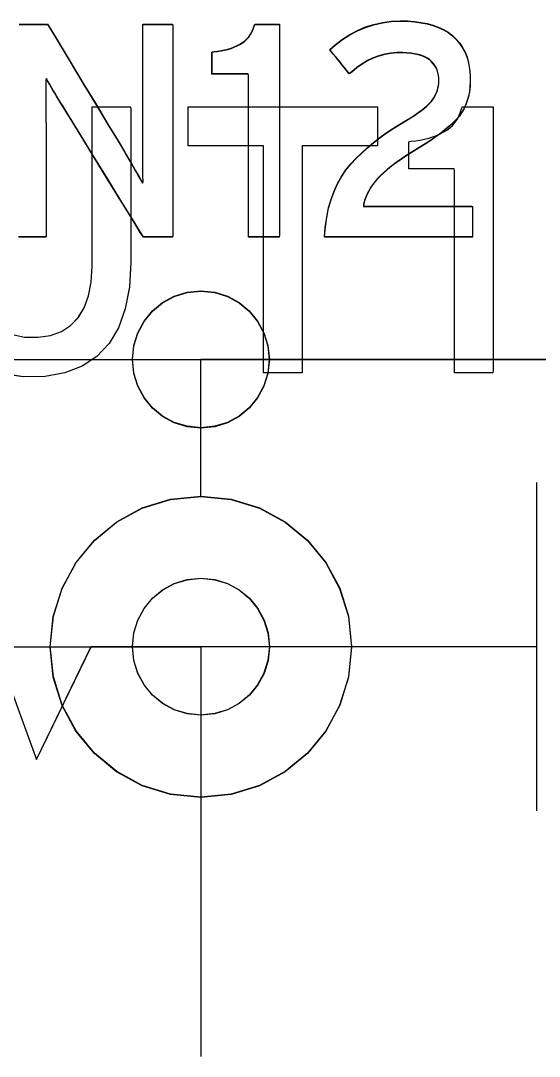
# Model space of a CAD drawing. Extents: x 1 to 47.7, y 0.2 to 35.
# Drawn here: x 36.5051 to 36.6945, y 11.9353 to 12.3136 of the extents above; entities that cross this region are included whole.
import ezdxf

# ---------------------------------------------------------------- set-up
doc = ezdxf.new("R2010")
doc.units = 0
doc.header["$MEASUREMENT"] = 0
for name, color, linetype in [('5_1___24__TARGET_LEDS___12', 7, 'CONTINUOUS'), ('6_2___8__INDEPENDENT_INPUT', 7, 'CONTINUOUS'), ('6_3___8__OPTOISO_INDEPENDE', 7, 'CONTINUOUS'), ('6_4___24__OPTOISO_INDEPEND', 7, 'CONTINUOUS'), ('6_5___8__INDEPENDENT_INPUT', 7, 'CONTINUOUS'), ('6_6___8__INDEPENDENT_INPUT', 7, 'CONTINUOUS'), ('6_7___8__OPTOISO_INDEPENDE', 7, 'CONTINUOUS'), ('6_8___8__OPTOISO_INDEPENDE', 7, 'CONTINUOUS')]:
    doc.layers.add(name, color=color, linetype=linetype)

msp = doc.modelspace()

# ---------------------------------------------------------------- linework, layer by layer
at = {"layer": '5_1___24__TARGET_LEDS___12'}
for points in [[(36.50453, 12.31225), (36.50602, 12.31225), (36.50786, 12.31225), (36.50983, 12.31225), (36.51172, 12.31225), (36.51334, 12.31225), (36.51446, 12.31225), (36.51488, 12.31225), (36.51592, 12.31052), (36.51871, 12.3059), (36.52272, 12.29925), (36.52743, 12.29143), (36.53233, 12.28331), (36.5369, 12.27574), (36.54061, 12.26958), (36.54295, 12.2657), (36.54374, 12.26438), (36.54459, 12.26293), (36.54539, 12.26154), (36.54617, 12.26019), (36.5469, 12.2589), (36.54761, 12.25766), (36.54827, 12.25646), (36.54891, 12.25532), (36.54951, 12.25422), (36.54974, 12.25485), (36.54972, 12.25678), (36.5497, 12.25876), (36.54968, 12.26079), (36.54967, 12.26289), (36.54966, 12.26503), (36.54965, 12.26723), (36.54964, 12.26948), (36.54964, 12.27179), (36.54964, 12.27321), (36.54964, 12.27681), (36.54964, 12.28223), (36.54964, 12.28875), (36.54964, 12.29562), (36.54964, 12.30214), (36.54964, 12.30756), (36.54964, 12.31116), (36.54965, 12.31225), (36.55016, 12.31225), (36.5513, 12.31225), (36.55289, 12.31225), (36.55472, 12.31225), (36.55659, 12.31225), (36.5583, 12.31225), (36.55966, 12.31225), (36.56047, 12.31225), (36.5606, 12.3117), (36.5606, 12.30667), (36.5606, 12.2975), (36.5606, 12.28561), (36.5606, 12.27242), (36.5606, 12.25933), (36.5606, 12.24774), (36.5606, 12.23908), (36.5606, 12.23475), (36.5604, 12.2345), (36.55952, 12.2345), (36.55812, 12.2345), (36.55641, 12.2345), (36.55457, 12.2345), (36.5528, 12.2345), (36.5513, 12.2345), (36.55025, 12.2345), (36.54986, 12.2345), (36.54876, 12.23628), (36.54584, 12.24103), (36.54164, 12.24786), (36.53669, 12.2559), (36.53155, 12.26424), (36.52677, 12.27202), (36.52287, 12.27835), (36.52042, 12.28234), (36.51963, 12.28363), (36.5189, 12.28484), (36.51819, 12.28603), (36.51751, 12.28717), (36.51685, 12.28829), (36.51621, 12.28937), (36.5156, 12.29042), (36.51501, 12.29143), (36.51445, 12.29241), (36.51421, 12.29178), (36.51422, 12.28991), (36.51422, 12.28798), (36.51423, 12.28599), (36.51424, 12.28394), (36.51425, 12.28183), (36.51427, 12.27966), (36.51429, 12.27743), (36.51432, 12.27514), (36.51432, 12.27371), (36.51432, 12.2701), (36.51432, 12.26465), (36.51432, 12.25811), (36.51432, 12.2512), (36.51432, 12.24466), (36.51432, 12.23922), (36.51432, 12.2356), (36.51431, 12.2345), (36.51381, 12.2345), (36.51266, 12.2345), (36.51107, 12.2345), (36.50925, 12.2345), (36.50738, 12.2345), (36.50566, 12.2345), (36.5043, 12.2345)], [(36.27086, 12.1398), (36.27086, 12.18979), (36.57085, 12.18977)], [(36.57085, 12.1398), (36.57085, 12.18979), (36.87085, 12.18979), (36.87085, 11.93517)], [(36.57085, 12.0298), (36.57085, 11.93517)]]:
    msp.add_lwpolyline(points, dxfattribs=at)
for points in [[(36.58827, 12.2345), (36.58827, 12.23679), (36.58827, 12.24285), (36.58827, 12.25154), (36.58827, 12.26169), (36.58827, 12.27213), (36.58827, 12.28169), (36.58827, 12.28921), (36.58827, 12.29353), (36.58814, 12.29413), (36.58717, 12.29413), (36.58549, 12.29413), (36.58335, 12.29413), (36.58101, 12.29413), (36.57874, 12.29413), (36.57679, 12.29413), (36.57543, 12.29413), (36.57492, 12.29413), (36.57492, 12.29444), (36.57492, 12.29525), (36.57492, 12.29642), (36.57492, 12.29779), (36.57492, 12.29919), (36.57492, 12.30048), (36.57492, 12.3015), (36.57492, 12.30208), (36.57562, 12.30222), (36.57697, 12.30237), (36.57827, 12.30258), (36.57953, 12.30284), (36.58074, 12.30315), (36.5819, 12.30352), (36.58302, 12.30393), (36.58409, 12.3044), (36.58511, 12.30492), (36.58606, 12.30549), (36.58692, 12.30613), (36.5877, 12.30685), (36.58839, 12.30766), (36.58899, 12.30854), (36.58951, 12.3095), (36.58994, 12.31054), (36.59029, 12.31166), (36.59052, 12.31225), (36.59118, 12.31225), (36.59233, 12.31225), (36.5938, 12.31225), (36.59539, 12.31225), (36.59695, 12.31225), (36.59828, 12.31225), (36.59921, 12.31225), (36.59956, 12.31225), (36.59956, 12.30927), (36.59956, 12.30136), (36.59956, 12.29003), (36.59956, 12.2768), (36.59956, 12.26319), (36.59956, 12.25072), (36.59956, 12.24091), (36.59956, 12.23528), (36.59944, 12.2345), (36.59862, 12.2345), (36.5972, 12.2345), (36.59539, 12.2345), (36.59342, 12.2345), (36.5915, 12.2345), (36.58985, 12.2345), (36.5887, 12.2345)], [(36.61599, 12.2345), (36.61632, 12.23823), (36.61683, 12.24177), (36.61753, 12.24512), (36.61841, 12.24827), (36.61949, 12.25124), (36.62075, 12.25402), (36.6222, 12.2566), (36.62384, 12.259), (36.62567, 12.2612), (36.62762, 12.26327), (36.62965, 12.26527), (36.63177, 12.2672), (36.63396, 12.26905), (36.63623, 12.27082), (36.63858, 12.27252), (36.64102, 12.27415), (36.64353, 12.2757), (36.64573, 12.27699), (36.64735, 12.278), (36.64885, 12.27898), (36.65021, 12.27992), (36.65145, 12.28083), (36.65255, 12.28171), (36.65353, 12.28256), (36.65438, 12.28337), (36.65509, 12.28416), (36.65566, 12.28492), (36.65615, 12.28571), (36.65658, 12.2865), (36.65694, 12.28731), (36.65723, 12.28814), (36.65746, 12.28898), (36.65763, 12.28983), (36.65773, 12.2907), (36.65777, 12.29158), (36.65774, 12.29263), (36.65762, 12.29364), (36.65742, 12.2946), (36.65713, 12.2955), (36.65676, 12.29635), (36.6563, 12.29714), (36.65576, 12.29788), (36.65514, 12.29856), (36.65443, 12.29919), (36.65358, 12.29978), (36.65262, 12.30029), (36.65154, 12.30074), (36.65036, 12.30111), (36.64906, 12.30141), (36.64764, 12.30164), (36.64612, 12.30179), (36.64448, 12.30188), (36.64255, 12.30187), (36.64028, 12.30166), (36.63806, 12.30126), (36.6359, 12.30067), (36.6338, 12.29989), (36.63175, 12.29892), (36.62976, 12.29776), (36.62783, 12.2964), (36.62595, 12.29486), (36.62505, 12.29422), (36.62454, 12.29485), (36.62366, 12.29593), (36.62255, 12.2973), (36.62134, 12.2988), (36.62014, 12.30027), (36.6191, 12.30156), (36.61833, 12.3025), (36.61796, 12.30295), (36.61992, 12.30472), (36.62255, 12.30673), (36.62527, 12.30848), (36.62809, 12.30998), (36.63101, 12.3112), (36.63403, 12.31217), (36.63715, 12.31287), (36.64036, 12.31332), (36.64368, 12.3135), (36.64633, 12.31343), (36.64885, 12.31323), (36.65123, 12.3129), (36.65348, 12.31244), (36.6556, 12.31184), (36.65758, 12.31111), (36.65943, 12.31025), (36.66114, 12.30926), (36.66272, 12.30812), (36.66414, 12.3068), (36.66538, 12.30534), (36.66646, 12.30374), (36.66736, 12.302), (36.66808, 12.30012), (36.66864, 12.29809), (36.66902, 12.29592), (36.66923, 12.29361), (36.66926, 12.29139), (36.66915, 12.2895), (36.66893, 12.28769), (36.66859, 12.28596), (36.66814, 12.28433), (36.66757, 12.28278), (36.66689, 12.28132), (36.66609, 12.27995), (36.66518, 12.27866), (36.66412, 12.27744), (36.66291, 12.27621), (36.66156, 12.27497), (36.66007, 12.2737), (36.65845, 12.27243), (36.6567, 12.27114), (36.65481, 12.26983), (36.65278, 12.2685), (36.65061, 12.26717), (36.64829, 12.26575), (36.64611, 12.26436), (36.64409, 12.26301), (36.64224, 12.26172), (36.64054, 12.26046), (36.63901, 12.25925), (36.63764, 12.25808), (36.63644, 12.25696), (36.63539, 12.25587), (36.63446, 12.25477), (36.63361, 12.25366), (36.63285, 12.25252), (36.63217, 12.25137), (36.63158, 12.25021), (36.63107, 12.24902), (36.63065, 12.24782), (36.63032, 12.2466), (36.63031, 12.24578), (36.63262, 12.24578), (36.6371, 12.24578), (36.64303, 12.24578), (36.64971, 12.24578), (36.65642, 12.24578), (36.66247, 12.24578), (36.66715, 12.24578), (36.66973, 12.24578), (36.67003, 12.24565), (36.67003, 12.24484), (36.67003, 12.24347), (36.67003, 12.24173), (36.67003, 12.23982), (36.67003, 12.23795), (36.67003, 12.23631), (36.67003, 12.2351), (36.67003, 12.23453), (36.66883, 12.2345), (36.66428, 12.2345), (36.65722, 12.2345), (36.64862, 12.2345), (36.63943, 12.2345), (36.63062, 12.2345), (36.62313, 12.2345), (36.61794, 12.2345)], [(36.59587, 12.18979), (36.59536, 12.18475), (36.5939, 12.18005), (36.59159, 12.17581), (36.58854, 12.17211), (36.58484, 12.16906), (36.5806, 12.16675), (36.57591, 12.1653), (36.57088, 12.16479), (36.56584, 12.1653), (36.56114, 12.16675), (36.55689, 12.16906), (36.55319, 12.17211), (36.55014, 12.17581), (36.54783, 12.18005), (36.54638, 12.18475), (36.54587, 12.18979), (36.54638, 12.19482), (36.54783, 12.19952), (36.55014, 12.20376), (36.55319, 12.20746), (36.55689, 12.21051), (36.56114, 12.21282), (36.56584, 12.21427), (36.57088, 12.21478), (36.57591, 12.21427), (36.5806, 12.21282), (36.58484, 12.21051), (36.58854, 12.20746), (36.59159, 12.20376), (36.5939, 12.19952), (36.59536, 12.19482)], [(36.62587, 12.08482), (36.62475, 12.07373), (36.62155, 12.06341), (36.61648, 12.05406), (36.60976, 12.04592), (36.60162, 12.0392), (36.59228, 12.03413), (36.58195, 12.03092), (36.57085, 12.0298), (36.55977, 12.03092), (36.54945, 12.03413), (36.5401, 12.0392), (36.53197, 12.04592), (36.52525, 12.05406), (36.52019, 12.06341), (36.51698, 12.07373), (36.51587, 12.08482), (36.51698, 12.0959), (36.52019, 12.10622), (36.52525, 12.11556), (36.53197, 12.12369), (36.5401, 12.13041), (36.54945, 12.13548), (36.55977, 12.13869), (36.57085, 12.1398), (36.58195, 12.13869), (36.59228, 12.13548), (36.60162, 12.13041), (36.60976, 12.12369), (36.61648, 12.11556), (36.62155, 12.10622), (36.62475, 12.0959)]]:
    msp.add_lwpolyline(points, close=True, dxfattribs=at)
at = {"layer": '6_2___8__INDEPENDENT_INPUT'}
for points in [[(36.50213, 12.19893), (36.5065, 12.19805), (36.51139, 12.19797), (36.51596, 12.19867), (36.51993, 12.2001), (36.5233, 12.20225), (36.52608, 12.20513), (36.52826, 12.20874), (36.52984, 12.21308), (36.53082, 12.21814), (36.5312, 12.22393), (36.53121, 12.22657), (36.53121, 12.23162), (36.53121, 12.23936), (36.53121, 12.24871), (36.53121, 12.2586), (36.53121, 12.26795), (36.53121, 12.27569), (36.53121, 12.28074), (36.53123, 12.28212), (36.53196, 12.28212), (36.5335, 12.28212), (36.53561, 12.28212), (36.53801, 12.28212), (36.54044, 12.28212), (36.54262, 12.28212), (36.5443, 12.28212), (36.54521, 12.28212), (36.5453, 12.28134), (36.5453, 12.27697), (36.5453, 12.26972), (36.5453, 12.26065), (36.5453, 12.25083), (36.5453, 12.24133), (36.5453, 12.23322), (36.5453, 12.22757), (36.5453, 12.22545), (36.54475, 12.21633), (36.54323, 12.20833), (36.54075, 12.20144), (36.53732, 12.19565), (36.53292, 12.19099), (36.52756, 12.18743), (36.52124, 12.18498), (36.51397, 12.18365), (36.50594, 12.18353), (36.4986, 12.18467)], [(36.60783, 12.26789), (36.60783, 12.18494), (36.59374, 12.18494), (36.59374, 12.26789), (36.56627, 12.26789), (36.56627, 12.28212), (36.63532, 12.28212), (36.63532, 12.26789), (36.60783, 12.26789)], [(36.69339, 12.1449), (36.69339, 12.02491)], [(36.4484, 12.08491), (36.57087, 12.08491), (36.57087, 11.93527)], [(36.69339, 12.08491), (36.57088, 12.08491), (36.57088, 11.93527)]]:
    msp.add_lwpolyline(points, dxfattribs=at)
for points in [[(36.66352, 12.18494), (36.66352, 12.1878), (36.66352, 12.19538), (36.66352, 12.20624), (36.66352, 12.21892), (36.66352, 12.23197), (36.66352, 12.24392), (36.66352, 12.25333), (36.66352, 12.25873), (36.66335, 12.25947), (36.66214, 12.25947), (36.66004, 12.25947), (36.65736, 12.25947), (36.65444, 12.25947), (36.65159, 12.25947), (36.64916, 12.25947), (36.64746, 12.25947), (36.64682, 12.25947), (36.64682, 12.25986), (36.64682, 12.26088), (36.64682, 12.26234), (36.64682, 12.26405), (36.64682, 12.26581), (36.64682, 12.26742), (36.64682, 12.26868), (36.64682, 12.26941), (36.64769, 12.26958), (36.64938, 12.26978), (36.65101, 12.27003), (36.65258, 12.27036), (36.6541, 12.27075), (36.65555, 12.27121), (36.65695, 12.27173), (36.65829, 12.27232), (36.65957, 12.27297), (36.66075, 12.27367), (36.66183, 12.27448), (36.6628, 12.27538), (36.66366, 12.27638), (36.66441, 12.27748), (36.66506, 12.27868), (36.6656, 12.27999), (36.66603, 12.28139), (36.66632, 12.28212), (36.66715, 12.28212), (36.66859, 12.28212), (36.67041, 12.28212), (36.67241, 12.28212), (36.67435, 12.28212), (36.67601, 12.28212), (36.67718, 12.28212), (36.67761, 12.28212), (36.67761, 12.27841), (36.67761, 12.26852), (36.67761, 12.25435), (36.67761, 12.23782), (36.67761, 12.22081), (36.67761, 12.20522), (36.67761, 12.19295), (36.67761, 12.18591), (36.67747, 12.18494), (36.67645, 12.18494), (36.67467, 12.18494), (36.67241, 12.18494), (36.66995, 12.18494), (36.66755, 12.18494), (36.66549, 12.18494), (36.66406, 12.18494)], [(36.59588, 12.08494), (36.59537, 12.0799), (36.59392, 12.0752), (36.59161, 12.07096), (36.58856, 12.06726), (36.58487, 12.06421), (36.58062, 12.0619), (36.57593, 12.06045), (36.57089, 12.05994), (36.56586, 12.06045), (36.56116, 12.0619), (36.55691, 12.06421), (36.55321, 12.06726), (36.55016, 12.07096), (36.54785, 12.0752), (36.54639, 12.0799), (36.54588, 12.08494), (36.54639, 12.08997), (36.54785, 12.09467), (36.55016, 12.09891), (36.55321, 12.10261), (36.55691, 12.10566), (36.56116, 12.10797), (36.56586, 12.10942), (36.57089, 12.10993), (36.57593, 12.10942), (36.58062, 12.10797), (36.58487, 12.10566), (36.58856, 12.10261), (36.59161, 12.09891), (36.59392, 12.09467), (36.59537, 12.08997)]]:
    msp.add_lwpolyline(points, close=True, dxfattribs=at)
at = {"layer": '6_3___8__OPTOISO_INDEPENDE'}
for points in [[(36.50213, 12.19893), (36.5065, 12.19805), (36.51139, 12.19797), (36.51596, 12.19867), (36.51993, 12.2001), (36.5233, 12.20225), (36.52608, 12.20513), (36.52826, 12.20874), (36.52984, 12.21308), (36.53082, 12.21814), (36.5312, 12.22393), (36.53121, 12.22657), (36.53121, 12.23162), (36.53121, 12.23936), (36.53121, 12.24871), (36.53121, 12.2586), (36.53121, 12.26795), (36.53121, 12.27569), (36.53121, 12.28074), (36.53123, 12.28212), (36.53196, 12.28212), (36.5335, 12.28212), (36.53561, 12.28212), (36.53801, 12.28212), (36.54044, 12.28212), (36.54262, 12.28212), (36.5443, 12.28212), (36.54521, 12.28212), (36.5453, 12.28134), (36.5453, 12.27697), (36.5453, 12.26972), (36.5453, 12.26065), (36.5453, 12.25083), (36.5453, 12.24133), (36.5453, 12.23322), (36.5453, 12.22757), (36.5453, 12.22545), (36.54475, 12.21633), (36.54323, 12.20833), (36.54075, 12.20144), (36.53732, 12.19565), (36.53292, 12.19099), (36.52756, 12.18743), (36.52124, 12.18498), (36.51397, 12.18365), (36.50594, 12.18353), (36.4986, 12.18467)], [(36.60783, 12.26789), (36.60783, 12.18494), (36.59374, 12.18494), (36.59374, 12.26789), (36.56627, 12.26789), (36.56627, 12.28212), (36.63532, 12.28212), (36.63532, 12.26789), (36.60783, 12.26789)], [(36.69339, 12.1449), (36.69339, 12.02491)], [(36.4484, 12.08491), (36.57088, 12.08491), (36.57088, 11.93527)], [(36.69339, 12.08491), (36.57091, 12.08491), (36.57091, 11.93527)]]:
    msp.add_lwpolyline(points, dxfattribs=at)
for points in [[(36.66352, 12.18494), (36.66352, 12.1878), (36.66352, 12.19538), (36.66352, 12.20624), (36.66352, 12.21892), (36.66352, 12.23197), (36.66352, 12.24392), (36.66352, 12.25333), (36.66352, 12.25873), (36.66335, 12.25947), (36.66214, 12.25947), (36.66004, 12.25947), (36.65736, 12.25947), (36.65444, 12.25947), (36.65159, 12.25947), (36.64916, 12.25947), (36.64746, 12.25947), (36.64682, 12.25947), (36.64682, 12.25986), (36.64682, 12.26088), (36.64682, 12.26234), (36.64682, 12.26405), (36.64682, 12.26581), (36.64682, 12.26742), (36.64682, 12.26868), (36.64682, 12.26941), (36.64769, 12.26958), (36.64938, 12.26978), (36.65101, 12.27003), (36.65258, 12.27036), (36.6541, 12.27075), (36.65555, 12.27121), (36.65695, 12.27173), (36.65829, 12.27232), (36.65957, 12.27297), (36.66075, 12.27367), (36.66183, 12.27448), (36.6628, 12.27538), (36.66366, 12.27638), (36.66441, 12.27748), (36.66506, 12.27868), (36.6656, 12.27999), (36.66603, 12.28139), (36.66632, 12.28212), (36.66715, 12.28212), (36.66859, 12.28212), (36.67041, 12.28212), (36.67241, 12.28212), (36.67435, 12.28212), (36.67601, 12.28212), (36.67718, 12.28212), (36.67761, 12.28212), (36.67761, 12.27841), (36.67761, 12.26852), (36.67761, 12.25435), (36.67761, 12.23782), (36.67761, 12.22081), (36.67761, 12.20522), (36.67761, 12.19295), (36.67761, 12.18591), (36.67747, 12.18494), (36.67645, 12.18494), (36.67467, 12.18494), (36.67241, 12.18494), (36.66995, 12.18494), (36.66755, 12.18494), (36.66549, 12.18494), (36.66406, 12.18494)], [(36.59589, 12.08491), (36.59539, 12.07988), (36.59393, 12.07518), (36.59163, 12.07094), (36.58858, 12.06724), (36.58488, 12.06419), (36.58064, 12.06188), (36.57595, 12.06042), (36.57091, 12.05992), (36.56587, 12.06042), (36.56118, 12.06188), (36.55693, 12.06419), (36.55322, 12.06724), (36.55017, 12.07094), (36.54786, 12.07518), (36.54641, 12.07988), (36.5459, 12.08491), (36.54641, 12.08995), (36.54786, 12.09465), (36.55017, 12.09889), (36.55322, 12.10259), (36.55693, 12.10564), (36.56118, 12.10795), (36.56587, 12.1094), (36.57091, 12.10991), (36.57595, 12.1094), (36.58064, 12.10795), (36.58488, 12.10564), (36.58858, 12.10259), (36.59163, 12.09889), (36.59393, 12.09465), (36.59539, 12.08995)]]:
    msp.add_lwpolyline(points, close=True, dxfattribs=at)
at = {"layer": '6_4___24__OPTOISO_INDEPEND'}
for points in [[(36.50454, 12.31238), (36.50603, 12.31238), (36.50787, 12.31238), (36.50984, 12.31238), (36.51174, 12.31238), (36.51335, 12.31238), (36.51447, 12.31238), (36.51489, 12.31238), (36.51594, 12.31065), (36.51872, 12.30603), (36.52273, 12.29938), (36.52745, 12.29156), (36.53235, 12.28344), (36.53691, 12.27587), (36.54062, 12.26971), (36.54297, 12.26583), (36.54376, 12.2645), (36.5446, 12.26306), (36.54541, 12.26167), (36.54618, 12.26032), (36.54692, 12.25903), (36.54762, 12.25779), (36.54829, 12.25659), (36.54892, 12.25545), (36.54952, 12.25436), (36.54975, 12.25498), (36.54973, 12.25691), (36.54971, 12.25889), (36.5497, 12.26093), (36.54968, 12.26302), (36.54967, 12.26516), (36.54966, 12.26736), (36.54966, 12.26961), (36.54966, 12.27192), (36.54966, 12.27335), (36.54966, 12.27695), (36.54966, 12.28237), (36.54966, 12.28888), (36.54966, 12.29576), (36.54966, 12.30227), (36.54966, 12.30769), (36.54966, 12.31129), (36.54966, 12.31238), (36.55017, 12.31238), (36.55132, 12.31238), (36.5529, 12.31238), (36.55473, 12.31238), (36.5566, 12.31238), (36.55832, 12.31238), (36.55967, 12.31238), (36.56048, 12.31238), (36.56061, 12.31183), (36.56061, 12.30679), (36.56061, 12.29763), (36.56061, 12.28574), (36.56061, 12.27255), (36.56061, 12.25946), (36.56061, 12.24787), (36.56061, 12.23921), (36.56061, 12.23488), (36.56041, 12.23463), (36.55953, 12.23463), (36.55814, 12.23463), (36.55642, 12.23463), (36.55458, 12.23463), (36.55282, 12.23463), (36.55131, 12.23463), (36.55026, 12.23463), (36.54987, 12.23463), (36.54878, 12.23641), (36.54586, 12.24116), (36.54165, 12.24799), (36.53671, 12.25602), (36.53157, 12.26437), (36.52678, 12.27215), (36.52288, 12.27848), (36.52043, 12.28247), (36.51964, 12.28375), (36.51891, 12.28497), (36.5182, 12.28615), (36.51752, 12.2873), (36.51686, 12.28842), (36.51622, 12.2895), (36.51561, 12.29054), (36.51503, 12.29156), (36.51446, 12.29253), (36.51423, 12.2919), (36.51423, 12.29003), (36.51424, 12.2881), (36.51424, 12.28611), (36.51425, 12.28406), (36.51427, 12.28196), (36.51429, 12.27979), (36.51431, 12.27756), (36.51433, 12.27527), (36.51434, 12.27384), (36.51434, 12.27022), (36.51434, 12.26478), (36.51434, 12.25824), (36.51434, 12.25133), (36.51434, 12.24479), (36.51434, 12.23934), (36.51434, 12.23573), (36.51433, 12.23463), (36.51382, 12.23463), (36.51267, 12.23463), (36.51109, 12.23463), (36.50926, 12.23463), (36.50739, 12.23463), (36.50568, 12.23463), (36.50432, 12.23463)], [(36.27087, 12.13994), (36.27087, 12.18992), (36.57087, 12.1899)], [(36.57087, 12.13994), (36.57087, 12.18992), (36.87086, 12.18992), (36.87086, 11.93527)], [(36.57088, 12.02994), (36.57088, 11.93527)]]:
    msp.add_lwpolyline(points, dxfattribs=at)
for points in [[(36.58828, 12.23463), (36.58828, 12.23691), (36.58828, 12.24298), (36.58828, 12.25167), (36.58828, 12.26182), (36.58828, 12.27225), (36.58828, 12.28182), (36.58828, 12.28934), (36.58828, 12.29366), (36.58815, 12.29426), (36.58718, 12.29426), (36.5855, 12.29426), (36.58336, 12.29426), (36.58102, 12.29426), (36.57875, 12.29426), (36.57681, 12.29426), (36.57545, 12.29426), (36.57494, 12.29426), (36.57494, 12.29456), (36.57494, 12.29538), (36.57494, 12.29655), (36.57494, 12.29792), (36.57494, 12.29932), (36.57494, 12.30061), (36.57494, 12.30162), (36.57494, 12.30221), (36.57563, 12.30234), (36.57698, 12.3025), (36.57828, 12.30271), (36.57954, 12.30297), (36.58075, 12.30328), (36.58191, 12.30365), (36.58303, 12.30406), (36.5841, 12.30453), (36.58512, 12.30505), (36.58607, 12.30562), (36.58693, 12.30626), (36.58771, 12.30698), (36.5884, 12.30779), (36.58901, 12.30867), (36.58952, 12.30963), (36.58996, 12.31067), (36.5903, 12.31179), (36.59053, 12.31238), (36.59119, 12.31238), (36.59234, 12.31238), (36.59381, 12.31238), (36.59541, 12.31238), (36.59696, 12.31238), (36.59829, 12.31238), (36.59922, 12.31238), (36.59957, 12.31238), (36.59957, 12.3094), (36.59957, 12.30149), (36.59957, 12.29016), (36.59957, 12.27693), (36.59957, 12.26332), (36.59957, 12.25085), (36.59957, 12.24104), (36.59957, 12.23541), (36.59946, 12.23463), (36.59864, 12.23463), (36.59721, 12.23463), (36.5954, 12.23463), (36.59343, 12.23463), (36.59151, 12.23463), (36.58986, 12.23463), (36.58872, 12.23463)], [(36.61601, 12.23463), (36.61633, 12.23836), (36.61684, 12.2419), (36.61754, 12.24524), (36.61843, 12.2484), (36.6195, 12.25137), (36.62076, 12.25414), (36.62222, 12.25673), (36.62385, 12.25913), (36.62568, 12.26133), (36.62763, 12.2634), (36.62967, 12.2654), (36.63178, 12.26733), (36.63397, 12.26918), (36.63624, 12.27096), (36.6386, 12.27266), (36.64103, 12.27428), (36.64355, 12.27584), (36.64574, 12.27712), (36.64737, 12.27813), (36.64886, 12.27911), (36.65023, 12.28005), (36.65146, 12.28096), (36.65257, 12.28184), (36.65354, 12.28269), (36.65439, 12.2835), (36.6551, 12.28428), (36.65568, 12.28505), (36.65617, 12.28583), (36.65659, 12.28663), (36.65695, 12.28744), (36.65724, 12.28827), (36.65747, 12.28911), (36.65764, 12.28996), (36.65774, 12.29083), (36.65778, 12.29171), (36.65775, 12.29276), (36.65763, 12.29377), (36.65743, 12.29473), (36.65714, 12.29563), (36.65677, 12.29648), (36.65632, 12.29727), (36.65578, 12.29801), (36.65515, 12.29869), (36.65444, 12.29932), (36.65359, 12.29991), (36.65263, 12.30042), (36.65156, 12.30087), (36.65037, 12.30124), (36.64907, 12.30154), (36.64766, 12.30177), (36.64613, 12.30192), (36.64449, 12.30201), (36.64257, 12.30199), (36.64029, 12.30179), (36.63807, 12.30139), (36.63591, 12.3008), (36.63381, 12.30002), (36.63176, 12.29904), (36.62977, 12.29788), (36.62784, 12.29653), (36.62596, 12.29499), (36.62507, 12.29435), (36.62455, 12.29498), (36.62368, 12.29606), (36.62257, 12.29743), (36.62135, 12.29892), (36.62016, 12.3004), (36.61911, 12.30169), (36.61834, 12.30263), (36.61797, 12.30308), (36.61993, 12.30485), (36.62256, 12.30686), (36.62528, 12.30861), (36.62811, 12.3101), (36.63103, 12.31133), (36.63405, 12.3123), (36.63716, 12.313), (36.64038, 12.31345), (36.64369, 12.31363), (36.64634, 12.31356), (36.64886, 12.31336), (36.65125, 12.31303), (36.6535, 12.31257), (36.65561, 12.31197), (36.65759, 12.31124), (36.65944, 12.31038), (36.66115, 12.30938), (36.66273, 12.30825), (36.66415, 12.30693), (36.6654, 12.30547), (36.66647, 12.30388), (36.66737, 12.30213), (36.6681, 12.30025), (36.66865, 12.29822), (36.66903, 12.29605), (36.66924, 12.29374), (36.66927, 12.29152), (36.66916, 12.28962), (36.66894, 12.28781), (36.6686, 12.28609), (36.66815, 12.28446), (36.66758, 12.28291), (36.6669, 12.28145), (36.6661, 12.28008), (36.66519, 12.2788), (36.66413, 12.27758), (36.66292, 12.27634), (36.66157, 12.2751), (36.66009, 12.27383), (36.65847, 12.27256), (36.65671, 12.27126), (36.65482, 12.26996), (36.65279, 12.26863), (36.65063, 12.26729), (36.6483, 12.26587), (36.64612, 12.26449), (36.6441, 12.26314), (36.64225, 12.26184), (36.64055, 12.26059), (36.63902, 12.25938), (36.63765, 12.25821), (36.63645, 12.25709), (36.6354, 12.256), (36.63447, 12.2549), (36.63363, 12.25379), (36.63287, 12.25265), (36.63219, 12.2515), (36.6316, 12.25034), (36.63109, 12.24915), (36.63067, 12.24795), (36.63033, 12.24673), (36.63032, 12.24591), (36.63264, 12.24591), (36.63711, 12.24591), (36.64304, 12.24591), (36.64972, 12.24591), (36.65644, 12.24591), (36.66249, 12.24591), (36.66716, 12.24591), (36.66975, 12.24591), (36.67004, 12.24578), (36.67004, 12.24497), (36.67004, 12.2436), (36.67004, 12.24186), (36.67004, 12.23995), (36.67004, 12.23808), (36.67004, 12.23644), (36.67004, 12.23523), (36.67004, 12.23465), (36.66885, 12.23463), (36.66429, 12.23463), (36.65723, 12.23463), (36.64863, 12.23463), (36.63944, 12.23463), (36.63063, 12.23463), (36.62314, 12.23463), (36.61795, 12.23463)], [(36.59588, 12.18992), (36.59537, 12.18488), (36.59391, 12.18019), (36.59161, 12.17594), (36.58855, 12.17224), (36.58486, 12.16919), (36.58061, 12.16688), (36.57593, 12.16543), (36.5709, 12.16492), (36.56585, 12.16543), (36.56115, 12.16688), (36.5569, 12.16919), (36.5532, 12.17224), (36.55015, 12.17594), (36.54785, 12.18019), (36.54639, 12.18488), (36.54588, 12.18992), (36.54639, 12.19495), (36.54785, 12.19965), (36.55015, 12.20389), (36.5532, 12.20759), (36.5569, 12.21064), (36.56115, 12.21295), (36.56585, 12.21441), (36.5709, 12.21491), (36.57593, 12.21441), (36.58061, 12.21295), (36.58486, 12.21064), (36.58855, 12.20759), (36.59161, 12.20389), (36.59391, 12.19965), (36.59537, 12.19495)], [(36.62588, 12.08495), (36.62476, 12.07386), (36.62156, 12.06354), (36.61649, 12.05419), (36.60978, 12.04605), (36.60164, 12.03933), (36.59229, 12.03426), (36.58196, 12.03105), (36.57087, 12.02994), (36.55978, 12.03105), (36.54946, 12.03426), (36.54012, 12.03933), (36.53198, 12.04605), (36.52527, 12.05419), (36.5202, 12.06354), (36.517, 12.07386), (36.51588, 12.08495), (36.517, 12.09603), (36.5202, 12.10635), (36.52527, 12.11569), (36.53198, 12.12382), (36.54012, 12.13054), (36.54946, 12.13561), (36.55978, 12.13882), (36.57087, 12.13994), (36.58196, 12.13882), (36.59229, 12.13561), (36.60164, 12.13054), (36.60978, 12.12382), (36.61649, 12.11569), (36.62156, 12.10635), (36.62476, 12.09603)]]:
    msp.add_lwpolyline(points, close=True, dxfattribs=at)
at = {"layer": '6_5___8__INDEPENDENT_INPUT'}
msp.add_lwpolyline([(36.27074, 11.93526), (36.27074, 12.08493), (36.3407, 12.08493), (36.36072, 12.12617), (36.39072, 12.04367), (36.42075, 12.12617), (36.45075, 12.04367), (36.48078, 12.12617), (36.51078, 12.04367), (36.5308, 12.08493), (36.57087, 12.08493), (36.57087, 11.93526)], dxfattribs=at)
at = {"layer": '6_6___8__INDEPENDENT_INPUT'}
for points in [[(36.50213, 12.19894), (36.5065, 12.19806), (36.51139, 12.19797), (36.51596, 12.19867), (36.51993, 12.2001), (36.5233, 12.20226), (36.52608, 12.20514), (36.52826, 12.20875), (36.52984, 12.21309), (36.53082, 12.21815), (36.5312, 12.22394), (36.53121, 12.22657), (36.53121, 12.23163), (36.53121, 12.23936), (36.53121, 12.24871), (36.53121, 12.2586), (36.53121, 12.26795), (36.53121, 12.27569), (36.53121, 12.28074), (36.53123, 12.28213), (36.53196, 12.28213), (36.5335, 12.28213), (36.53561, 12.28213), (36.53801, 12.28213), (36.54044, 12.28213), (36.54262, 12.28213), (36.5443, 12.28213), (36.54521, 12.28213), (36.5453, 12.28134), (36.5453, 12.27698), (36.5453, 12.26972), (36.5453, 12.26065), (36.5453, 12.25083), (36.5453, 12.24134), (36.5453, 12.23323), (36.5453, 12.22758), (36.5453, 12.22546), (36.54475, 12.21634), (36.54323, 12.20834), (36.54075, 12.20144), (36.53732, 12.19566), (36.53292, 12.19099), (36.52756, 12.18744), (36.52124, 12.18499), (36.51397, 12.18366), (36.50594, 12.18354), (36.4986, 12.18468)], [(36.60783, 12.2679), (36.60783, 12.18495), (36.59374, 12.18495), (36.59374, 12.2679), (36.56627, 12.2679), (36.56627, 12.28213), (36.63532, 12.28213), (36.63532, 12.2679), (36.60783, 12.2679)], [(36.69339, 12.1449), (36.69339, 12.02491)], [(36.4484, 12.08491), (36.57088, 12.08491), (36.57088, 11.93527)], [(36.69339, 12.08491), (36.57091, 12.08491), (36.57091, 11.93527)]]:
    msp.add_lwpolyline(points, dxfattribs=at)
for points in [[(36.66352, 12.18495), (36.66352, 12.1878), (36.66352, 12.19539), (36.66352, 12.20625), (36.66352, 12.21893), (36.66352, 12.23198), (36.66352, 12.24393), (36.66352, 12.25334), (36.66352, 12.25874), (36.66335, 12.25948), (36.66214, 12.25948), (36.66004, 12.25948), (36.65736, 12.25948), (36.65444, 12.25948), (36.65159, 12.25948), (36.64916, 12.25948), (36.64746, 12.25948), (36.64682, 12.25948), (36.64682, 12.25986), (36.64682, 12.26089), (36.64682, 12.26235), (36.64682, 12.26406), (36.64682, 12.26581), (36.64682, 12.26742), (36.64682, 12.26869), (36.64682, 12.26942), (36.64769, 12.26959), (36.64938, 12.26978), (36.65101, 12.27004), (36.65258, 12.27037), (36.6541, 12.27076), (36.65555, 12.27121), (36.65695, 12.27173), (36.65829, 12.27232), (36.65957, 12.27298), (36.66075, 12.27368), (36.66183, 12.27448), (36.6628, 12.27539), (36.66366, 12.27639), (36.66441, 12.27749), (36.66506, 12.27869), (36.6656, 12.27999), (36.66603, 12.28139), (36.66632, 12.28213), (36.66715, 12.28213), (36.66859, 12.28213), (36.67041, 12.28213), (36.67241, 12.28213), (36.67435, 12.28213), (36.67601, 12.28213), (36.67718, 12.28213), (36.67761, 12.28213), (36.67761, 12.27841), (36.67761, 12.26852), (36.67761, 12.25436), (36.67761, 12.23782), (36.67761, 12.22081), (36.67761, 12.20523), (36.67761, 12.19296), (36.67761, 12.18592), (36.67747, 12.18495), (36.67645, 12.18495), (36.67467, 12.18495), (36.67241, 12.18495), (36.66995, 12.18495), (36.66755, 12.18495), (36.66549, 12.18495), (36.66406, 12.18495)], [(36.59589, 12.08491), (36.59539, 12.07988), (36.59393, 12.07518), (36.59163, 12.07094), (36.58858, 12.06724), (36.58488, 12.06419), (36.58064, 12.06188), (36.57595, 12.06042), (36.57091, 12.05992), (36.56587, 12.06042), (36.56118, 12.06188), (36.55693, 12.06419), (36.55322, 12.06724), (36.55017, 12.07094), (36.54786, 12.07518), (36.54641, 12.07988), (36.5459, 12.08491), (36.54641, 12.08995), (36.54786, 12.09465), (36.55017, 12.09889), (36.55322, 12.10259), (36.55693, 12.10564), (36.56118, 12.10795), (36.56587, 12.1094), (36.57091, 12.10991), (36.57595, 12.1094), (36.58064, 12.10795), (36.58488, 12.10564), (36.58858, 12.10259), (36.59163, 12.09889), (36.59393, 12.09465), (36.59539, 12.08995)]]:
    msp.add_lwpolyline(points, close=True, dxfattribs=at)
at = {"layer": '6_7___8__OPTOISO_INDEPENDE'}
for points in [[(36.50213, 12.19893), (36.5065, 12.19805), (36.51139, 12.19797), (36.51596, 12.19867), (36.51993, 12.2001), (36.5233, 12.20225), (36.52608, 12.20513), (36.52826, 12.20874), (36.52984, 12.21308), (36.53082, 12.21814), (36.5312, 12.22393), (36.53121, 12.22657), (36.53121, 12.23162), (36.53121, 12.23936), (36.53121, 12.24871), (36.53121, 12.2586), (36.53121, 12.26795), (36.53121, 12.27569), (36.53121, 12.28074), (36.53123, 12.28212), (36.53196, 12.28212), (36.5335, 12.28212), (36.53561, 12.28212), (36.53801, 12.28212), (36.54044, 12.28212), (36.54262, 12.28212), (36.5443, 12.28212), (36.54521, 12.28212), (36.5453, 12.28134), (36.5453, 12.27697), (36.5453, 12.26972), (36.5453, 12.26065), (36.5453, 12.25083), (36.5453, 12.24133), (36.5453, 12.23322), (36.5453, 12.22757), (36.5453, 12.22545), (36.54475, 12.21633), (36.54323, 12.20833), (36.54075, 12.20144), (36.53732, 12.19565), (36.53292, 12.19099), (36.52756, 12.18743), (36.52124, 12.18498), (36.51397, 12.18365), (36.50594, 12.18353), (36.4986, 12.18467)], [(36.60783, 12.26789), (36.60783, 12.18494), (36.59374, 12.18494), (36.59374, 12.26789), (36.56627, 12.26789), (36.56627, 12.28212), (36.63532, 12.28212), (36.63532, 12.26789), (36.60783, 12.26789)], [(36.69339, 12.1449), (36.69339, 12.02491)], [(36.4484, 12.08491), (36.57088, 12.08491), (36.57088, 11.93527)], [(36.69339, 12.08491), (36.57091, 12.08491), (36.57091, 11.93527)]]:
    msp.add_lwpolyline(points, dxfattribs=at)
for points in [[(36.66352, 12.18494), (36.66352, 12.1878), (36.66352, 12.19538), (36.66352, 12.20624), (36.66352, 12.21892), (36.66352, 12.23197), (36.66352, 12.24392), (36.66352, 12.25333), (36.66352, 12.25873), (36.66335, 12.25947), (36.66214, 12.25947), (36.66004, 12.25947), (36.65736, 12.25947), (36.65444, 12.25947), (36.65159, 12.25947), (36.64916, 12.25947), (36.64746, 12.25947), (36.64682, 12.25947), (36.64682, 12.25986), (36.64682, 12.26088), (36.64682, 12.26234), (36.64682, 12.26405), (36.64682, 12.26581), (36.64682, 12.26742), (36.64682, 12.26868), (36.64682, 12.26941), (36.64769, 12.26958), (36.64938, 12.26978), (36.65101, 12.27003), (36.65258, 12.27036), (36.6541, 12.27075), (36.65555, 12.27121), (36.65695, 12.27173), (36.65829, 12.27232), (36.65957, 12.27297), (36.66075, 12.27367), (36.66183, 12.27448), (36.6628, 12.27538), (36.66366, 12.27638), (36.66441, 12.27748), (36.66506, 12.27868), (36.6656, 12.27999), (36.66603, 12.28139), (36.66632, 12.28212), (36.66715, 12.28212), (36.66859, 12.28212), (36.67041, 12.28212), (36.67241, 12.28212), (36.67435, 12.28212), (36.67601, 12.28212), (36.67718, 12.28212), (36.67761, 12.28212), (36.67761, 12.27841), (36.67761, 12.26852), (36.67761, 12.25435), (36.67761, 12.23782), (36.67761, 12.22081), (36.67761, 12.20522), (36.67761, 12.19295), (36.67761, 12.18591), (36.67747, 12.18494), (36.67645, 12.18494), (36.67467, 12.18494), (36.67241, 12.18494), (36.66995, 12.18494), (36.66755, 12.18494), (36.66549, 12.18494), (36.66406, 12.18494)], [(36.59588, 12.08491), (36.59537, 12.07988), (36.59392, 12.07518), (36.59162, 12.07094), (36.58857, 12.06724), (36.58487, 12.06419), (36.58062, 12.06188), (36.57593, 12.06042), (36.57089, 12.05992), (36.56586, 12.06042), (36.56116, 12.06188), (36.55691, 12.06419), (36.55321, 12.06724), (36.55016, 12.07094), (36.54785, 12.07518), (36.54639, 12.07988), (36.54588, 12.08491), (36.54639, 12.08995), (36.54785, 12.09464), (36.55016, 12.09889), (36.55321, 12.10259), (36.55691, 12.10564), (36.56116, 12.10795), (36.56586, 12.1094), (36.57089, 12.10991), (36.57593, 12.1094), (36.58062, 12.10795), (36.58487, 12.10564), (36.58857, 12.10259), (36.59162, 12.09889), (36.59392, 12.09464), (36.59537, 12.08995)]]:
    msp.add_lwpolyline(points, close=True, dxfattribs=at)
at = {"layer": '6_8___8__OPTOISO_INDEPENDE'}
msp.add_lwpolyline([(36.27095, 11.93527), (36.27095, 12.08491), (36.3407, 12.08491), (36.36072, 12.12615), (36.39072, 12.04365), (36.42075, 12.12615), (36.45075, 12.04365), (36.48078, 12.12615), (36.51078, 12.04365), (36.5308, 12.08491), (36.57087, 12.08491), (36.57087, 11.93527)], dxfattribs=at)

doc.saveas('drawing.dxf')
